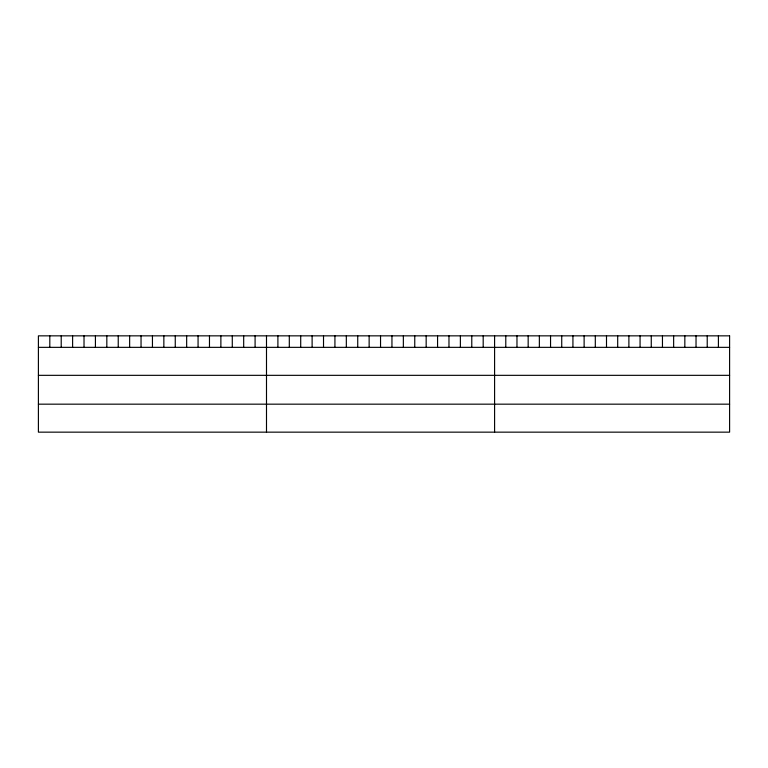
<?xml version="1.0" encoding="UTF-8"?>
<svg xmlns="http://www.w3.org/2000/svg" width="768" height="768" viewBox="0 0 768 768"><rect width="100%" height="100%" fill="white"/><g stroke="black" fill="none" stroke-linecap="round" stroke-linejoin="round"><path stroke-width="1.15" d="M38.4 347.347L729.6 347.347M38.4 375.331L729.6 375.331M38.4 404.17L729.6 404.17M718.406 335.846L718.406 347.347M707.222 335.846L707.222 347.347M696.029 335.846L696.029 347.347M684.835 335.846L684.835 347.347M673.642 335.846L673.642 347.347M662.458 335.846L662.458 347.347M651.264 335.846L651.264 347.347M640.07 335.846L640.07 347.347M628.886 335.846L628.886 347.347M617.693 335.846L617.693 347.347M606.499 335.846L606.499 347.347M595.306 335.846L595.306 347.347M584.122 335.846L584.122 347.347M572.928 335.846L572.928 347.347M561.734 335.846L561.734 347.347M550.55 335.846L550.55 347.347M539.357 335.846L539.357 347.347M528.163 335.846L528.163 347.347M516.97 335.846L516.97 347.347M505.786 335.846L505.786 347.347M494.592 335.846L494.592 432.154M483.187 335.846L483.187 347.347M471.782 335.846L471.782 347.347M460.378 335.846L460.378 347.347M448.973 335.846L448.973 347.347M437.568 335.846L437.568 347.347M426.163 335.846L426.163 347.347M414.758 335.846L414.758 347.347M403.354 335.846L403.354 347.347M391.949 335.846L391.949 347.347M380.544 335.846L380.544 347.347M369.139 335.846L369.139 347.347M357.734 335.846L357.734 347.347M346.33 335.846L346.33 347.347M334.925 335.846L334.925 347.347M323.52 335.846L323.52 347.347M312.115 335.846L312.115 347.347M300.71 335.846L300.71 347.347M289.306 335.846L289.306 347.347M277.901 335.846L277.901 347.347M266.496 335.846L266.496 432.154M255.091 335.846L255.091 347.347M243.686 335.846L243.686 347.347M232.282 335.846L232.282 347.347M220.877 335.846L220.877 347.347M209.472 335.846L209.472 347.347M198.067 335.846L198.067 347.347M186.662 335.846L186.662 347.347M175.258 335.846L175.258 347.347M163.853 335.846L163.853 347.347M152.448 335.846L152.448 347.347M141.043 335.846L141.043 347.347M129.638 335.846L129.638 347.347M118.234 335.846L118.234 347.347M106.829 335.846L106.829 347.347M95.424 335.846L95.424 347.347M84.019 335.846L84.019 347.347M72.614 335.846L72.614 347.347M61.21 335.846L61.21 347.347M49.805 335.846L49.805 347.347M729.6 335.846L38.4 335.846L38.4 432.154L729.6 432.154L729.6 335.846"/></g></svg>
